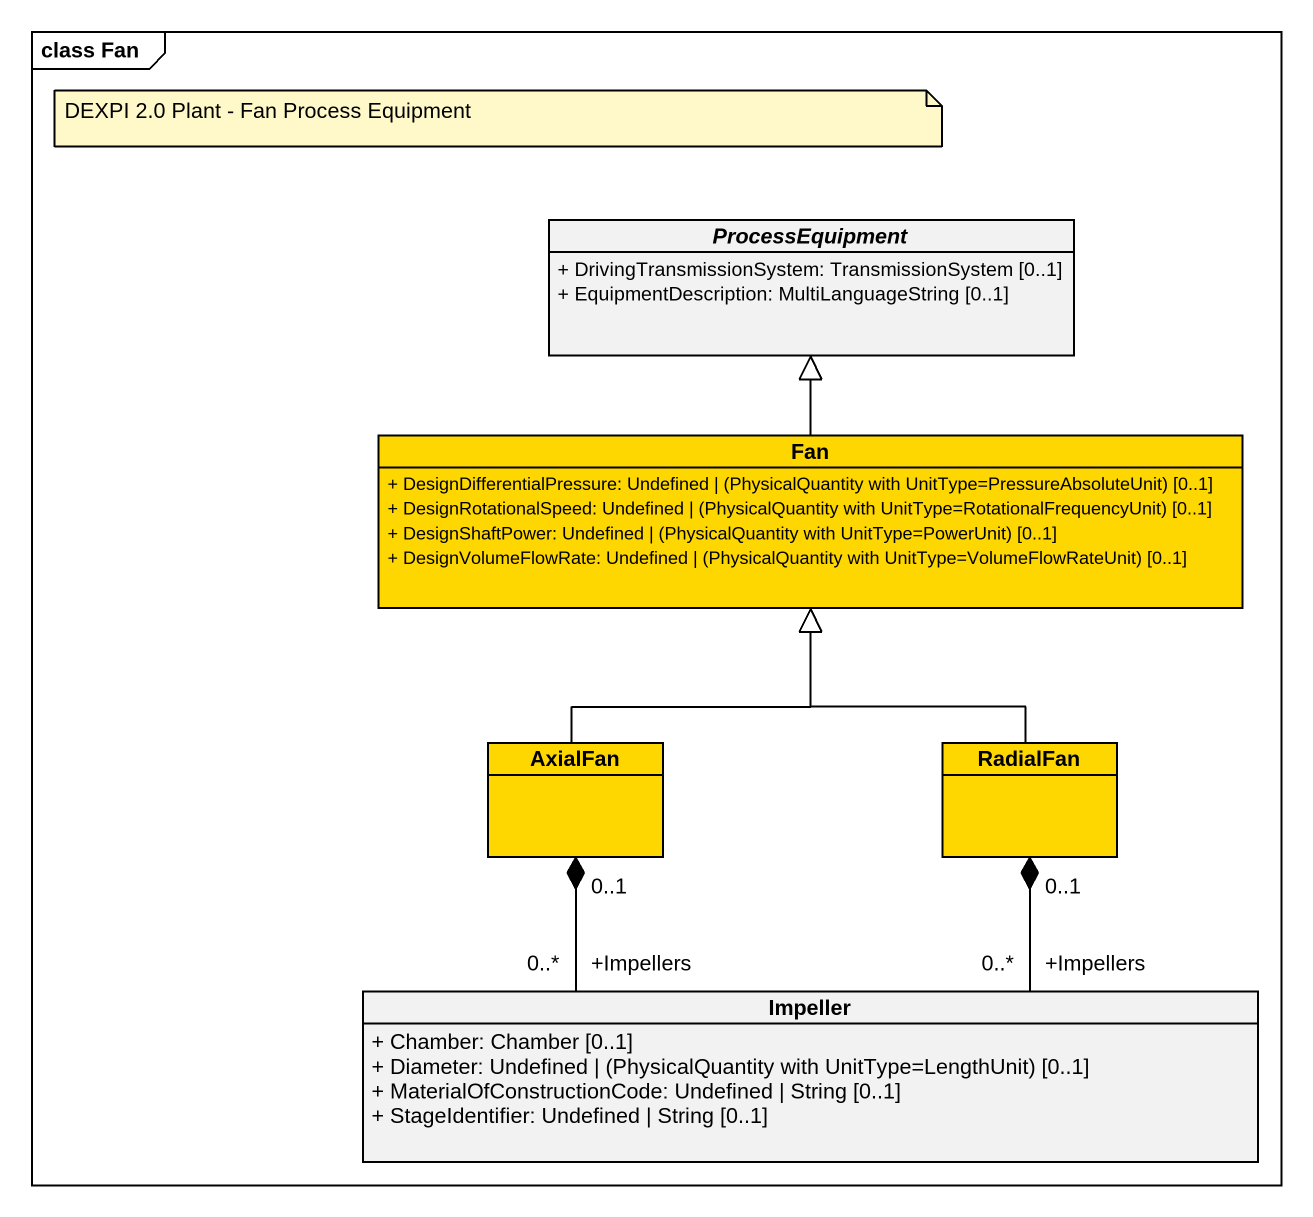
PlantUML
@startuml
mainframe class Fan
hide circle
hide empty members
skinparam classAttributeIconSize 0
abstract class ProcessEquipment {
  + DrivingTransmissionSystem: TransmissionSystem [0..1]
  + EquipmentDescription: MultiLanguageString [0..1]
}
class Fan #FFD700 {
  {field} + DesignDifferentialPressure: Undefined | (PhysicalQuantity with UnitType=PressureAbsoluteUnit) [0..1]
  {field} + DesignRotationalSpeed: Undefined | (PhysicalQuantity with UnitType=RotationalFrequencyUnit) [0..1]
  {field} + DesignShaftPower: Undefined | (PhysicalQuantity with UnitType=PowerUnit) [0..1]
  {field} + DesignVolumeFlowRate: Undefined | (PhysicalQuantity with UnitType=VolumeFlowRateUnit) [0..1]
}
class AxialFan #FFD700
class RadialFan #FFD700
class Impeller {
  + Chamber: Chamber [0..1]
  {field} + Diameter: Undefined | (PhysicalQuantity with UnitType=LengthUnit) [0..1]
  + MaterialOfConstructionCode: Undefined | String [0..1]
  + StageIdentifier: Undefined | String [0..1]
}
Fan -up-|> ProcessEquipment
AxialFan -up-|> Fan
AxialFan "0..1" *-- "+Impellers\n0..*" Impeller
RadialFan -up-|> Fan
RadialFan "0..1" *-- "+Impellers\n0..*" Impeller
note as N1
  DEXPI 2.0 Plant - Fan Process Equipment
end note
@enduml
